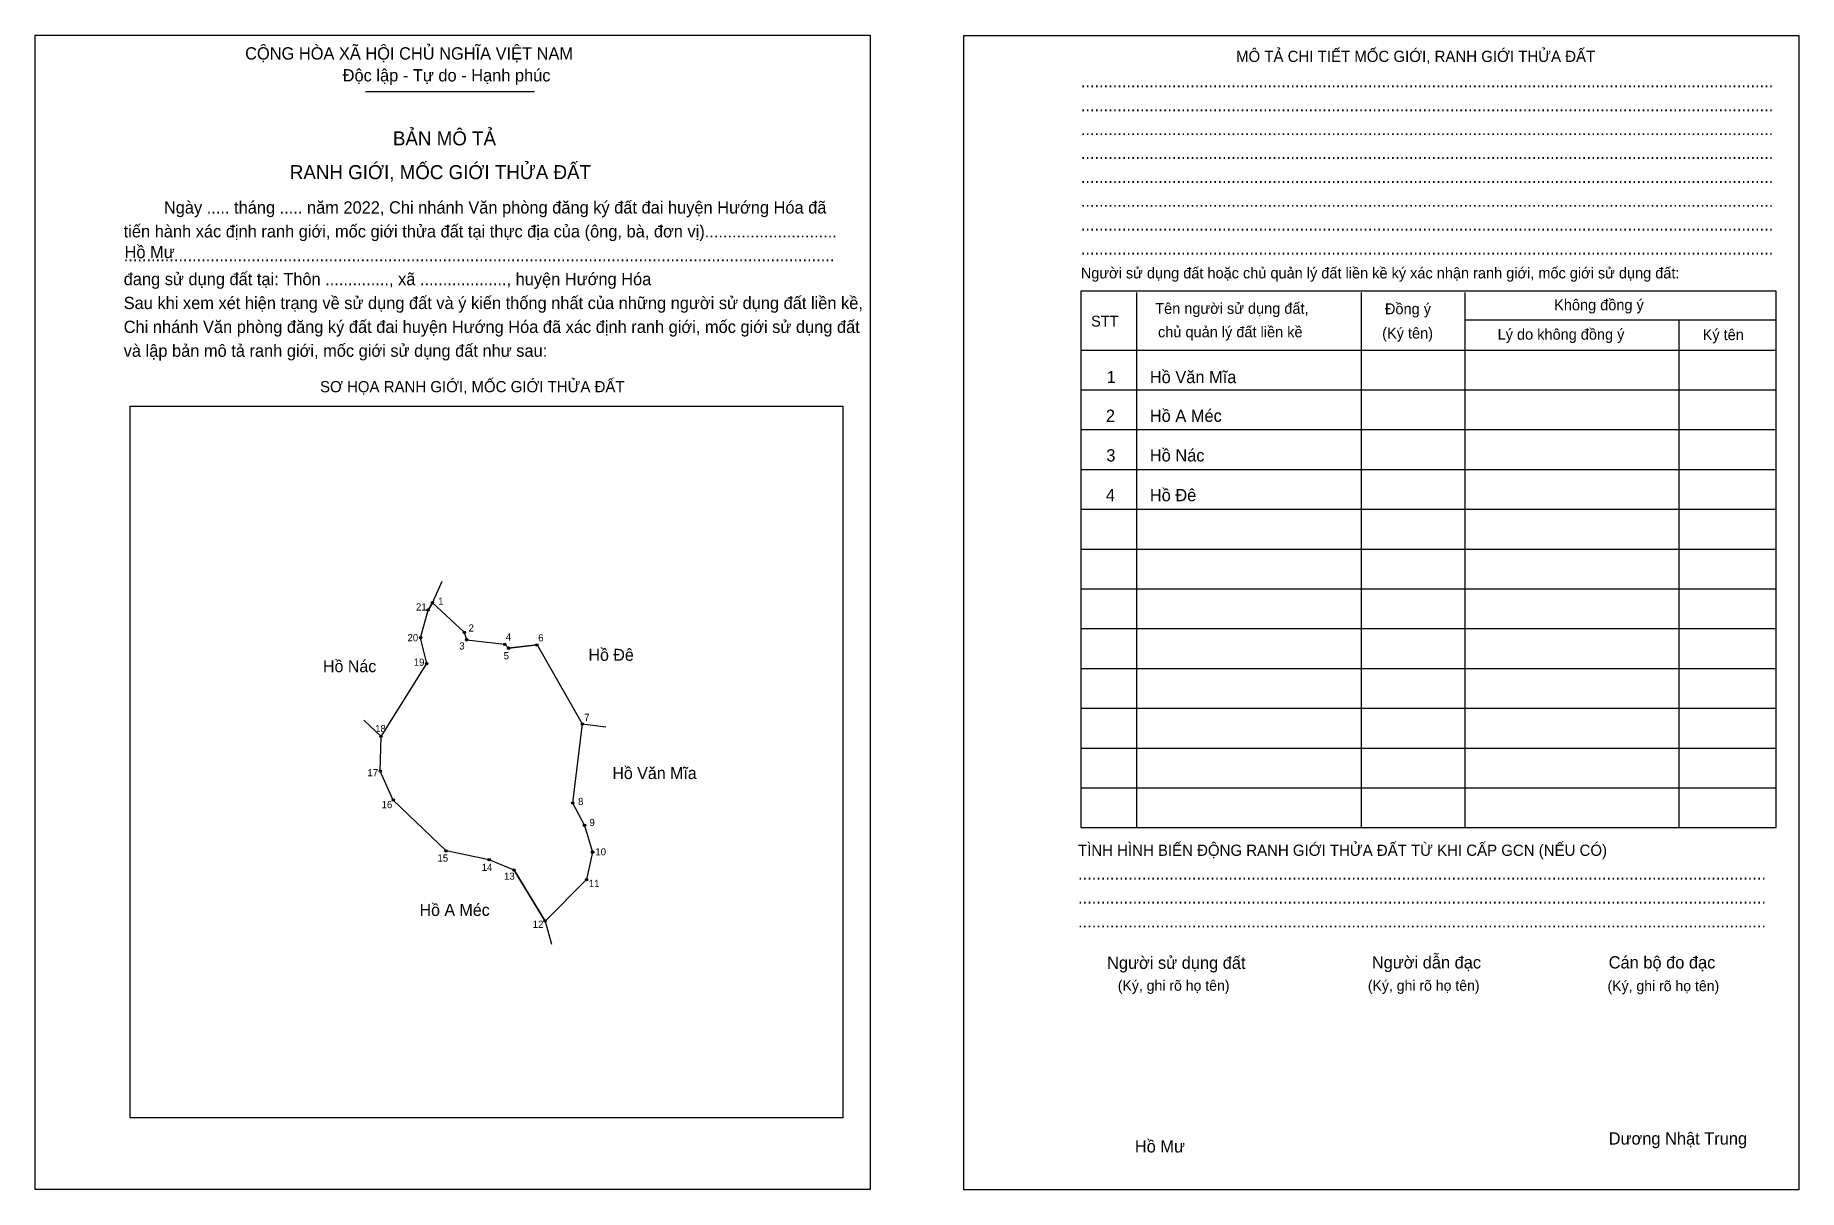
# Model space of a CAD drawing. Extents: x 544492 to 545335, y 1837912 to 1838464.
import ezdxf

# ---------------------------------------------------------------- set-up
doc = ezdxf.new("R2010")
doc.units = 0
for name, color, linetype in [('Level 1', 7, 'Continuous'), ('Level 10', 7, 'Continuous'), ('Level 11', 7, 'Continuous'), ('Level 2', 7, 'Continuous'), ('Level 25', 7, 'Continuous'), ('Level 27', 7, 'Continuous'), ('Level 36', 7, 'Continuous'), ('Level 52', 7, 'Continuous'), ('Level 55', 7, 'Continuous'), ('Level 6', 7, 'Continuous'), ('Level 9', 7, 'Continuous')]:
    doc.layers.add(name, color=color, linetype=linetype)

msp = doc.modelspace()

# ---------------------------------------------------------------- linework, layer by layer
at = {"layer": 'Level 1'}
for p, q in [((544491.78, 1838464.1), (544491.78, 1838464.1)), ((544935.64, 1838463.91), (544935.64, 1838463.91)), ((544649.64, 1838437.27), (544730.32, 1838437.27)), ((545018.1, 1838341.18), (545018.1, 1838085.26)), ((545125.42, 1838341.18), (545125.42, 1838085.26)), ((545175.08, 1838341.18), (545175.08, 1838085.26)), ((545175.08, 1838328.06), (545323.88, 1838328.06)), ((545277.26, 1838328.06), (545277.26, 1838085.26)), ((544991.47, 1838313.59), (545323.88, 1838313.59)), ((544991.47, 1838294.57), (545323.88, 1838294.57)), ((544537.09, 1838286.77), (544537.09, 1838286.77)), ((544991.47, 1838275.54), (545323.88, 1838275.54)), ((544991.47, 1838256.51), (545323.88, 1838256.51)), ((544991.47, 1838237.48), (545323.88, 1838237.48)), ((544991.47, 1838218.46), (545323.88, 1838218.46)), ((544991.47, 1838199.43), (545323.88, 1838199.43)), ((544991.47, 1838180.4), (545323.88, 1838180.4)), ((544991.47, 1838161.37), (545323.88, 1838161.37)), ((544991.47, 1838142.35), (545323.88, 1838142.35)), ((544991.47, 1838123.32), (545323.88, 1838123.32)), ((544991.47, 1838104.29), (545323.88, 1838104.29)), ((544877.68, 1837946.55), (544877.68, 1837946.55)), ((544890.73, 1837912.3), (544890.73, 1837912.3)), ((545334.59, 1837912.11), (545334.59, 1837912.11))]:
    msp.add_line(p, q, dxfattribs=at)
for points in [[(545323.88, 1838341.76), (544991.47, 1838341.76), (544991.47, 1838085.26), (545323.88, 1838085.26)], [(544537.09, 1838286.77), (544877.68, 1838286.77), (544877.68, 1837946.55), (544537.09, 1837946.55)]]:
    msp.add_lwpolyline(points, close=True, dxfattribs=at)
at = {"layer": 'Level 10'}
msp.add_lwpolyline([(544679.48, 1838189.27), (544681.57, 1838192.77), (544696.82, 1838178.68), (544697.92, 1838175.04), (544716.16, 1838172.95), (544718.01, 1838171.06), (544731.61, 1838172.61), (544753.21, 1838134.83), (544748.58, 1838097.09), (544754.28, 1838086.28), (544758.11, 1838073.52), (544755.26, 1838060.4), (544735.44, 1838040.55), (544720.61, 1838064.93), (544708.7, 1838069.92), (544688.12, 1838074.1), (544662.87, 1838098.45), (544656.66, 1838112.27), (544657.08, 1838128.86), (544678.86, 1838163.71), (544675.95, 1838176.02)], close=True, dxfattribs=at)
at = {"layer": 'Level 11'}
for centre in [(544679.48, 1838189.27), (544679.48, 1838189.27), (544681.57, 1838192.77), (544675.95, 1838176.02), (544696.82, 1838178.68), (544697.92, 1838175.04), (544716.16, 1838172.95), (544731.61, 1838172.61), (544678.86, 1838163.71), (544718.01, 1838171.06), (544753.21, 1838134.83), (544657.08, 1838128.86), (544656.66, 1838112.27), (544662.87, 1838098.45), (544748.58, 1838097.09), (544754.28, 1838086.28), (544688.12, 1838074.1), (544758.11, 1838073.52), (544708.7, 1838069.92), (544720.61, 1838064.93), (544755.26, 1838060.4), (544735.44, 1838040.55)]:
    msp.add_circle(centre, 0.571, dxfattribs=at)
at = {"layer": 'Level 2'}
for points in [[(544491.79, 1838464.1), (544890.74, 1838464.1), (544890.74, 1837912.3), (544491.79, 1837912.3)], [(544935.64, 1838463.91), (545334.59, 1838463.91), (545334.59, 1837912.11), (544935.64, 1837912.11)]]:
    msp.add_lwpolyline(points, close=True, dxfattribs=at)
at = {"layer": 'Level 25'}
for p, q in [((544681.57, 1838192.77), (544679.48, 1838189.27)), ((544718.01, 1838171.06), (544716.16, 1838172.95)), ((544731.61, 1838172.61), (544718.01, 1838171.06)), ((544720.61, 1838064.93), (544735.44, 1838040.55))]:
    msp.add_line(p, q, dxfattribs=at)
at = {"layer": 'Level 27'}
for p, q in [((544681.57, 1838192.77), (544686.32, 1838203.15)), ((544657.08, 1838128.86), (544648.76, 1838136.68)), ((544753.21, 1838134.83), (544764.55, 1838133.52)), ((544735.44, 1838040.55), (544738.43, 1838029.53))]:
    msp.add_line(p, q, dxfattribs=at)

# ---------------------------------------------------------------- texts
at = {"layer": 'Level 1'}
for s, height, p in [('CỘNG HÒA XÃ HỘI CHỦ NGHĨA VIỆT NAM', 5.8601, (544592.08, 1838452.5)), ('MÔ TẢ CHI TIẾT MỐC GIỚI, RANH GIỚI THỬA ĐẤT', 5.3578, (545065.66, 1838451.34)), ('Độc lập - Tự do - Hạnh phúc', 5.8601, (544638.7, 1838442.03)), ('........................................................................................................................................................', 5.86014, (544991.47, 1838439.18)), ('........................................................................................................................................................', 5.86014, (544991.47, 1838427.76)), ('BẢN MÔ TẢ', 6.698, (544662.72, 1838411.47)), ('........................................................................................................................................................', 5.86014, (544991.47, 1838416.34)), ('RANH GIỚI, MỐC GIỚI THỬA ĐẤT', 6.698, (544613.46, 1838395.3)), ('........................................................................................................................................................', 5.86014, (544991.47, 1838404.93)), ('........................................................................................................................................................', 5.86014, (544991.47, 1838393.51)), ('Ngày ..... tháng ..... năm 2022, Chi nhánh Văn phòng đăng ký đất đai huyện Hướng Hóa đã', 5.8601, (544553.26, 1838378.86)), ('........................................................................................................................................................', 5.86014, (544991.47, 1838382.09)), ('tiến hành xác định ranh giới, mốc giới thửa đất tại thực địa của (ông, bà, đơn vị).............................', 5.86014, (544534.05, 1838367.44)), ('........................................................................................................................................................', 5.86014, (544991.47, 1838370.68)), ('........................................................................................................................................................', 5.86014, (544991.47, 1838359.26)), ('đang sử dụng đất tại: Thôn .............., xã ..................., huyện Hướng Hóa', 5.8601, (544534.05, 1838344.61)), ('............................................................................................................................................................', 5.86014, (544534.05, 1838356.03)), ('Người sử dụng đất hoặc chủ quản lý đất liền kề ký xác nhận ranh giới, mốc giới sử dụng đất:', 5.1909, (544991.47, 1838347.84)), ('Sau khi xem xét hiện trạng về sử dụng đất và ý kiến thống nhất của những người sử dụng đất liền kề,', 5.8601, (544534.05, 1838333.19)), ('Tên người sử dụng đất,', 5.1909, (545027.05, 1838330.91)), ('Đồng ý', 5.191, (545136.84, 1838330.72)), ('Không đồng ý', 5.1909, (545217.7, 1838332.62)), ('Chi nhánh Văn phòng đăng ký đất đai huyện Hướng Hóa đã xác định ranh giới, mốc giới sử dụng đất', 5.8601, (544534.05, 1838321.78)), ('STT', 5.191, (544996.41, 1838324.82)), ('chủ quản lý đất liền kề', 5.1909, (545028.38, 1838319.68)), ('(Ký tên)', 5.191, (545135.51, 1838319.11)), ('Lý do không đồng ý', 5.1909, (545190.69, 1838318.54)), ('Ký tên', 5.191, (545288.68, 1838318.35)), ('và lập bản mô tả ranh giới, mốc giới sử dụng đất như sau:', 5.8601, (544534.05, 1838310.36)), ('SƠ HỌA RANH GIỚI, MỐC GIỚI THỬA ĐẤT', 5.3578, (544627.87, 1838293.41)), ('TÌNH HÌNH BIẾN ĐỘNG RANH GIỚI THỬA ĐẤT TỪ KHI CẤP GCN (NẾU CÓ)', 5.3578, (544990.14, 1838071.76)), ('.......................................................................................................................................................', 5.86014, (544990.14, 1838060.34)), ('.......................................................................................................................................................', 5.86014, (544990.14, 1838048.92)), ('.......................................................................................................................................................', 5.86014, (544990.14, 1838037.51)), ('Người sử dụng đất', 5.8601, (545004.03, 1838017.72)), ('Người dẫn đạc', 5.8601, (545130.56, 1838017.91)), ('Cán bộ đo đạc', 5.8601, (545243.77, 1838017.91)), ('(Ký, ghi rõ họ tên)', 5.0233, (545009.16, 1838007.25)), ('(Ký, ghi rõ họ tên)', 5.0233, (545128.66, 1838007.25)), ('(Ký, ghi rõ họ tên)', 5.0233, (545243.2, 1838007.06)), ('Dương Nhật Trung', 5.8601, (545243.77, 1837933.7))]:
    msp.add_text(s, height=height, dxfattribs=at).set_placement(p)
at = {"layer": 'Level 36'}
for s, p in [('Hồ Nác', (544629.3, 1838159.57)), ('Hồ Đê', (544756.19, 1838165.03)), ('Hồ Văn Mĩa', (544767.6, 1838108.47)), ('Hồ A Méc', (544675.45, 1838043.05))]:
    msp.add_text(s, height=5.708, dxfattribs=at).set_placement(p)
at = {"layer": 'Level 52'}
for s, p in [('1', (545003.82, 1838297.76)), ('Hồ Văn Mĩa', (545024.46, 1838297.76)), ('2', (545003.47, 1838279.25)), ('Hồ A Méc', (545024.46, 1838279.25)), ('3', (545003.65, 1838260.33)), ('Hồ Nác', (545024.46, 1838260.33)), ('Hồ Đê', (545024.46, 1838241.3)), ('4', (545003.44, 1838241.3))]:
    msp.add_text(s, height=5.86, dxfattribs=at).set_placement(p)
at = {"layer": 'Level 55'}
for s, p in [('21', (544679.23, 1838189.27)), ('1', (544681.46, 1838192.77)), ('20', (544675.68, 1838176.02)), ('2', (544696.69, 1838178.68)), ('3', (544697.8, 1838175.04)), ('4', (544716.03, 1838172.95)), ('6', (544731.48, 1838172.61)), ('19', (544678.59, 1838163.71)), ('5', (544717.89, 1838171.06)), ('7', (544753.08, 1838134.83)), ('18', (544656.81, 1838128.86)), ('17', (544656.39, 1838112.27)), ('16', (544662.6, 1838098.45)), ('8', (544748.46, 1838097.09)), ('9', (544754.15, 1838086.28)), ('15', (544687.86, 1838074.1)), ('10', (544757.84, 1838073.52)), ('14', (544708.43, 1838069.92)), ('13', (544720.35, 1838064.93)), ('11', (544755.01, 1838060.4)), ('12', (544735.17, 1838040.55))]:
    msp.add_text(s, height=0.381, dxfattribs=at).set_placement(p)
at = {"layer": 'Level 6'}
for p in [(544534.45, 1838357.55), (545017.29, 1837929.93)]:
    msp.add_text('Hồ Mư', height=5.86, dxfattribs=at).set_placement(p)
at = {"layer": 'Level 9'}
for s, height, p in [('21', 3.425, (544673.75, 1838189.04)), ('1', 3.42, (544684.35, 1838191.81)), ('2', 3.42, (544698.89, 1838178.99)), ('20', 3.425, (544669.7, 1838174.36)), ('3', 3.42, (544694.43, 1838170.41)), ('4', 3.42, (544716.66, 1838174.66)), ('6', 3.42, (544732.16, 1838174.29)), ('19', 3.425, (544672.68, 1838162.62)), ('5', 3.42, (544715.64, 1838165.76)), ('7', 3.42, (544754.15, 1838136.29)), ('18', 3.425, (544654.2, 1838130.92)), ('17', 3.425, (544650.51, 1838109.81)), ('16', 3.425, (544657.32, 1838094.55)), ('8', 3.42, (544751.2, 1838096.06)), ('9', 3.42, (544756.64, 1838086.01)), ('15', 3.425, (544683.99, 1838069.02)), ('10', 3.425, (544759.47, 1838071.96)), ('14', 3.425, (544705.14, 1838064.57)), ('13', 3.425, (544715.81, 1838060.33)), ('11', 3.425, (544756.38, 1838056.87)), ('12', 3.425, (544729.52, 1838037.33))]:
    msp.add_text(s, height=height, dxfattribs=at).set_placement(p)

doc.saveas('drawing.dxf')
